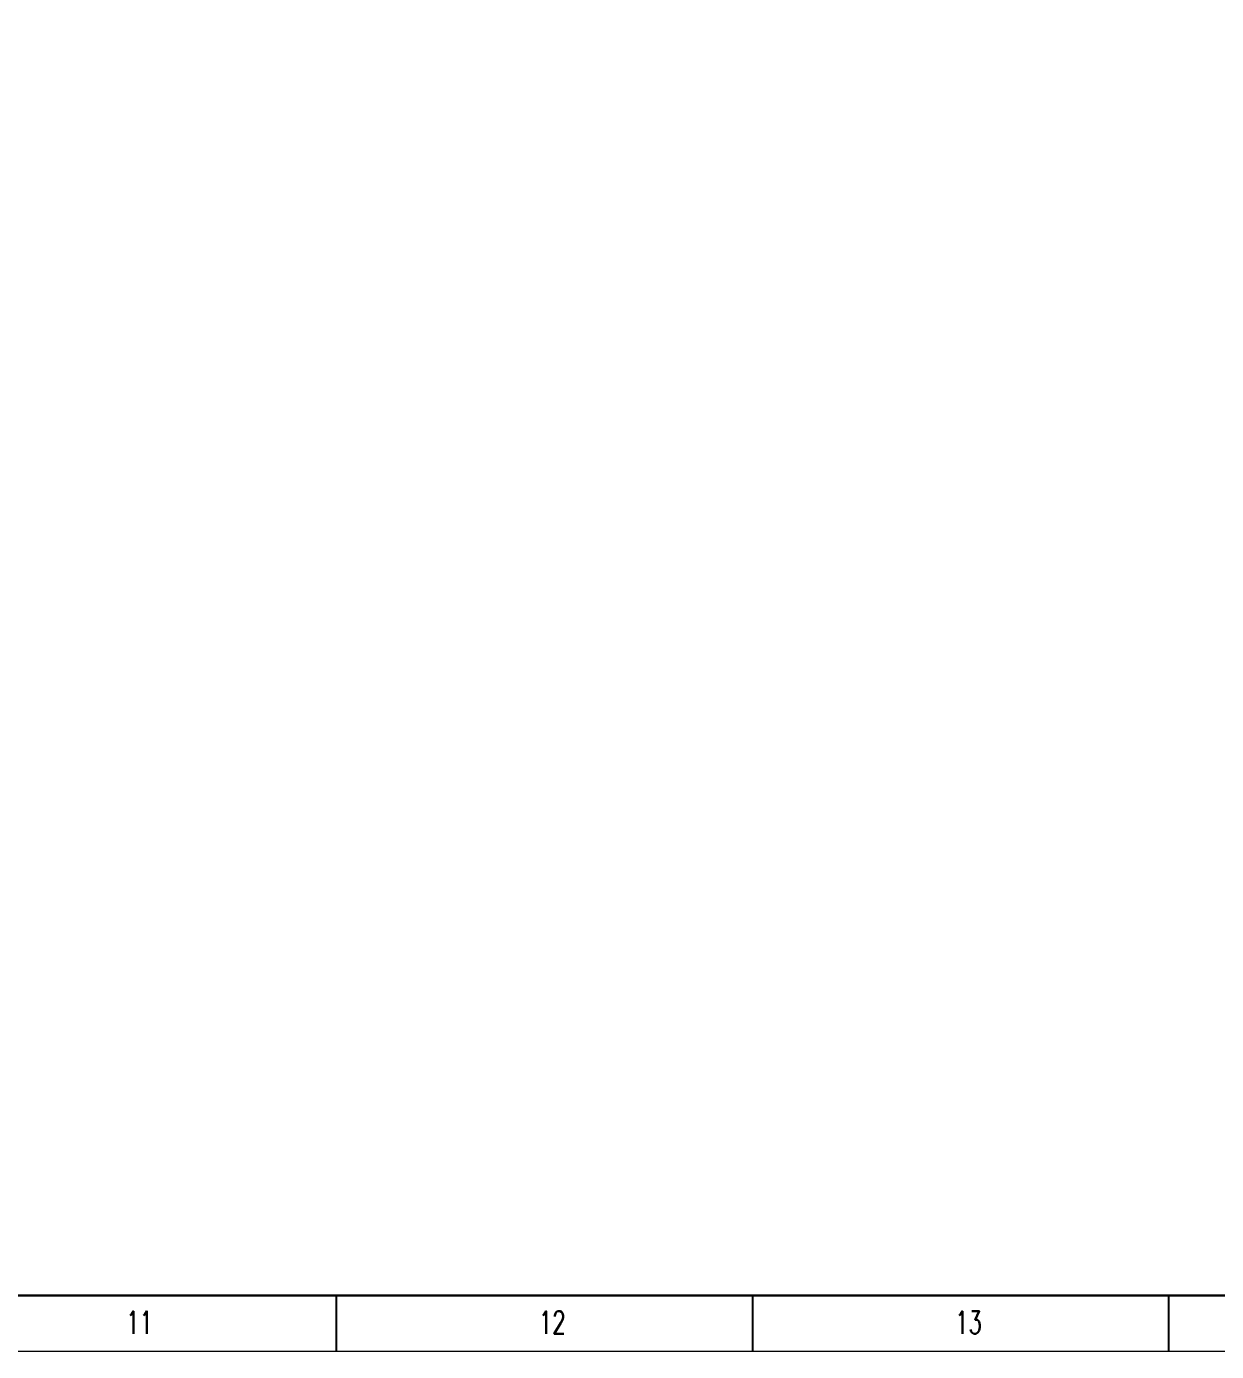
# Model space of a CAD drawing. Header units: millimetres. Extents: x 9457918 to 13593166, y 4220846 to 4815071.
# Drawn here: x 13291420 to 13441592, y 4220846 to 4388015 of the extents above; entities that cross this region are included whole.
import ezdxf

# ---------------------------------------------------------------- set-up
doc = ezdxf.new("R2010")
doc.units = ezdxf.units.MM
doc.styles.add('TEG BORDER', font='txt_qlt.shx', dxfattribs={"width": 0.7, "bigfont": 'hztxt.shx'})

# ---------------------------------------------------------------- blocks, each defined once
blk = doc.blocks.new('TEG BORDER A2')
at = {"linetype": 'Continuous'}
blk.add_line((5, 5), (489, 5), dxfattribs=at)
for p, q in [((408.37, 0), (408.37, 5)), ((445.5, 0), (445.5, 5)), ((482.62, 0), (482.62, 5))]:
    blk.add_line(p, q)
at = {"color": 5, "lineweight": 15}
blk.add_lwpolyline([(0, 420), (594, 420), (594, 0), (0, 0)], close=True, dxfattribs=at)
blk.add_lwpolyline([(5, 415), (589, 415), (589, 5), (5, 5)], close=True)
at = {"char_height": 2, "width": 2, "attachment_point": 7, "style": 'TEG BORDER'}
for s, insert in [('\\pi0.3;11', (389.3, 1.59)), ('\\pi2.2204e-016;12', (426.42, 1.59)), ('\\pi2.2204e-016;13', (463.55, 1.59))]:
    blk.add_mtext(s, dxfattribs=dict(at, insert=insert))

msp = doc.modelspace()

# ---------------------------------------------------------------- block references
at = {"xscale": 1414.822142748791, "yscale": 1414.822142748791, "zscale": 1414.822142748791}
msp.add_blockref('TEG BORDER A2', (12752761, 4220846), dxfattribs=at)

doc.saveas('drawing.dxf')
